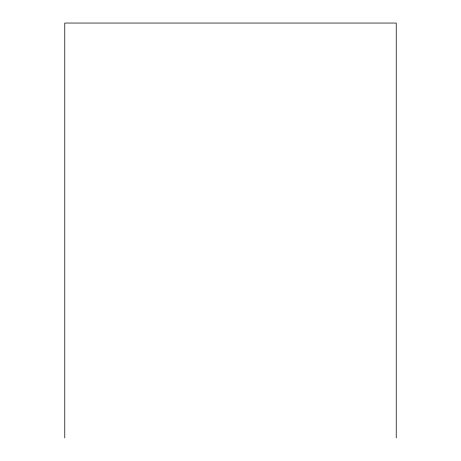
<?xml version="1.0" encoding="UTF-8"?>
<svg xmlns="http://www.w3.org/2000/svg" width="461" height="461" viewBox="0 0 461 461"><rect width="100%" height="100%" fill="white"/><g stroke="black" fill="none" stroke-linecap="round" stroke-linejoin="round"><path stroke-width="0.69" d="M396.23 437.95L396.23 23.05L64.771 23.05L64.771 437.95"/></g></svg>
